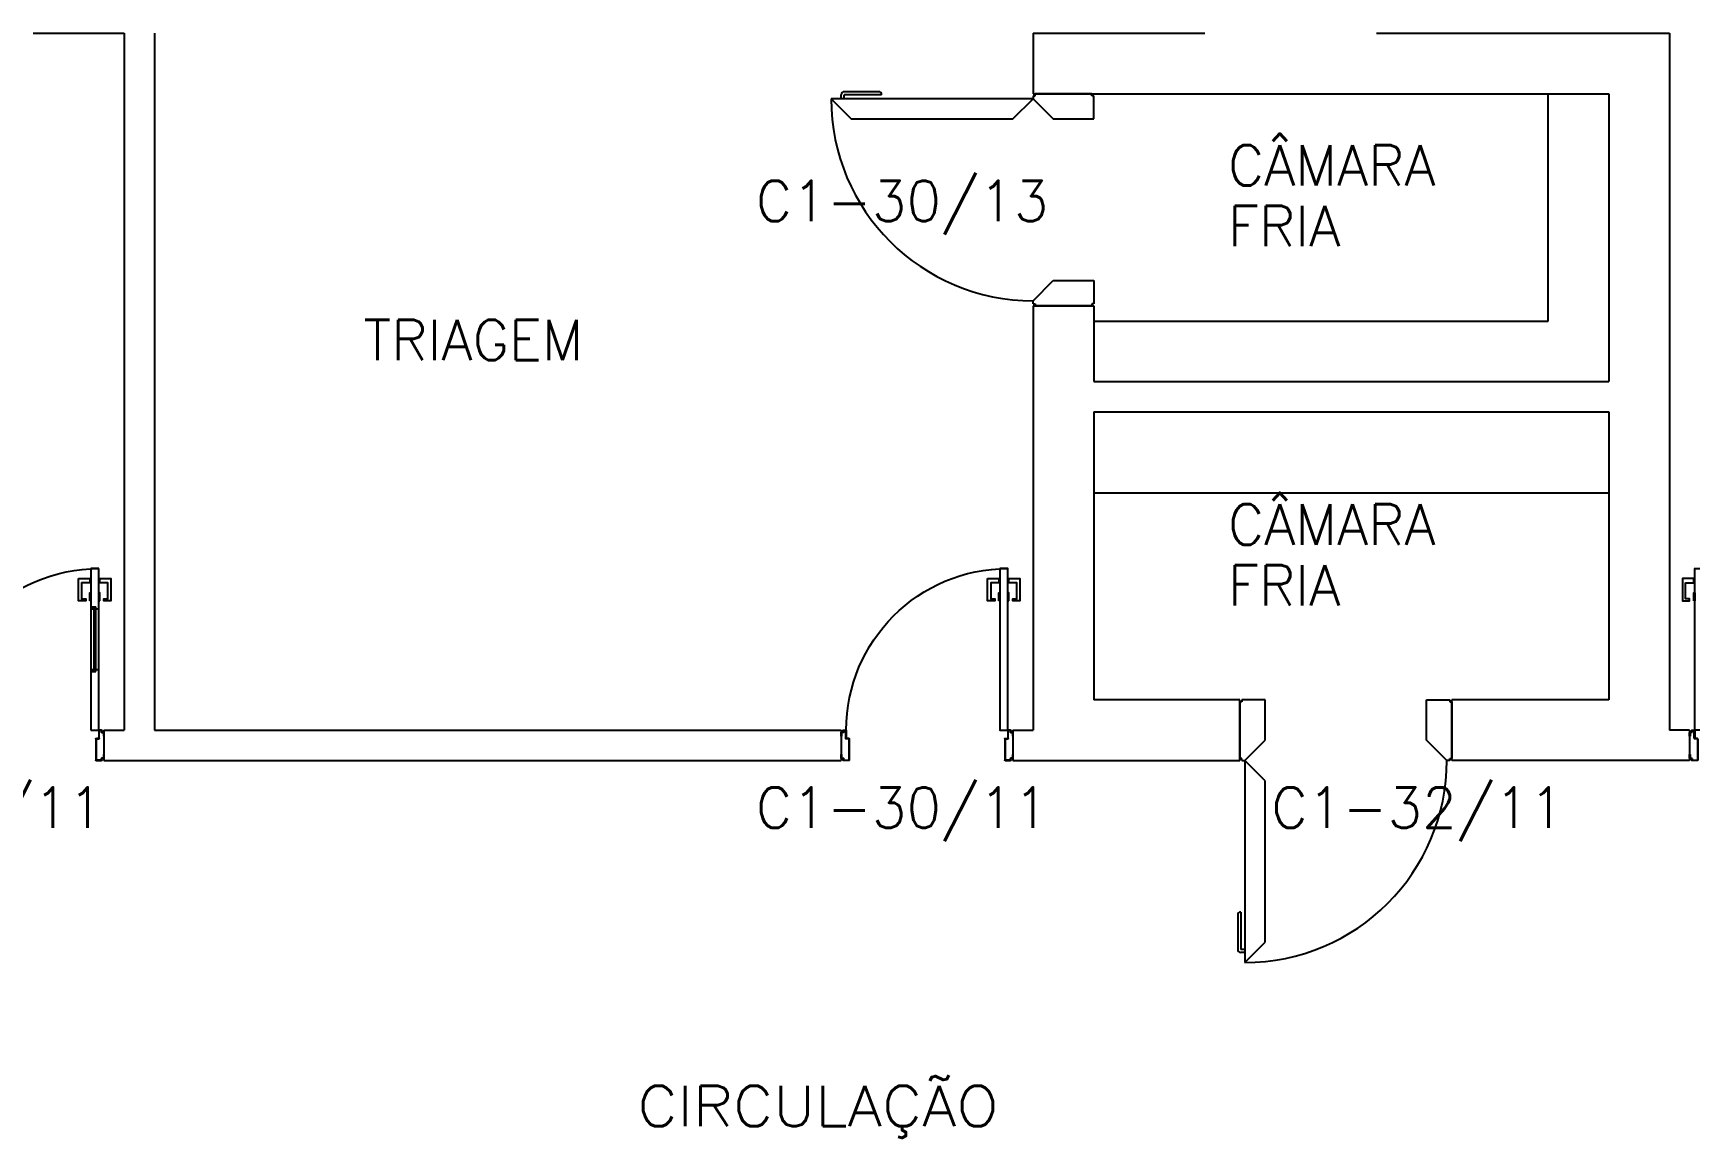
# Model space of a CAD drawing. Header units: millimetres. Extents: x 1887 to 2405, y 1100 to 1335.
# Drawn here: x 2099.76 to 2107.96, y 1175.58 to 1181.05 of the extents above; entities that cross this region are included whole.
import ezdxf

# ---------------------------------------------------------------- set-up
doc = ezdxf.new("R2010")
doc.units = ezdxf.units.MM
for name, color, linetype in [('AR-ALV', 2, 'Continuous'), ('AR-PORTA', 1, 'Continuous'), ('AR-TXTCONG', 2, 'Continuous'), ('CAMARA FRIA-CONG', 2, 'Continuous'), ('ENDEREÇO', 2, 'Continuous'), ('maçaneta', 1, 'Continuous'), ('mov', 1, 'Continuous'), ('PM-PERFIL U-C', 2, 'Continuous'), ('PM-VIDRO', 1, 'Continuous'), ('pm1', 2, 'Continuous'), ('pm2', 2, 'Continuous'), ('TEXTO', 2, 'Continuous')]:
    doc.layers.add(name, color=color, linetype=linetype)
doc.styles.add('S16', font='simplex.shx', dxfattribs={"width": 1.1, "height": 0.16})
doc.styles.add('UNB-100', font='simplex.shx', dxfattribs={"height": 0.2})
doc.styles.add('UNB1-100', font='simplex.shx', dxfattribs={"height": 0.2})

# ---------------------------------------------------------------- blocks, each defined once
blk = doc.blocks.new('pcfria')
at = {"layer": 'maçaneta'}
for p, q in [((-0.025, 1.25), (-0.005, 1.25)), ((-0.025, 1.235), (-0.005, 1.235)), ((-0.005, 1.05), (-0.005, 1.235)), ((0.01, 1.065), (0.01, 1.235))]:
    blk.add_line(p, q, dxfattribs=at)
for centre, start, end in [((-0.005, 1.235), 360, 90), ((-0.005, 1.065), 270, 360)]:
    blk.add_arc(centre, 0.015, start, end, dxfattribs=at)
at = {"layer": 'mov'}
blk.add_arc((-0.025, 0.3), 1, 90, 180, dxfattribs=at)
at = {"layer": 'pm1'}
for p, q in [((-0.025, 1.3), (-0.125, 1.2)), ((-0.025, 1.3), (-0.025, 1.3)), ((-0.025, 0.3), (-0.025, 1.3)), ((-0.125, 1.2), (-0.125, 0.4)), ((-0.125, 0.4), (-0.025, 0.3)), ((-1.04, 0.29), (-1.05, 0.29)), ((-1.05, 0.01), (-1.05, 0.29)), ((-1.04, 0.3), (-1.025, 0.3)), ((-1.04, 0.3), (-1.04, 0.29)), ((-1.025, 0.3), (-0.925, 0.2)), ((-0.025, 0.3), (-0.125, 0.2)), ((-0.025, 0.3), (-0.025, 0.3)), ((-0.01, 0.3), (-0.025, 0.3)), ((-0.01, 0.3), (-0.01, 0.29)), ((-0.925, 0.2), (-0.925, 0)), ((-0.125, 0.2), (-0.125, 0)), ((-1.04, 0.01), (-1.05, 0.01)), ((-1.04, 0), (-1.04, 0.01)), ((-0.925, 0), (-1.04, 0)), ((-0.125, 0), (-0.01, 0)), ((-0.01, 0), (-0.01, 0.01))]:
    blk.add_line(p, q, dxfattribs=at)
at = {"layer": 'pm2'}
for p, q in [((-0.01, 0.29), (0, 0.29)), ((0, 0.01), (0, 0.29)), ((-0.01, 0.01), (0, 0.01))]:
    blk.add_line(p, q, dxfattribs=at)
blk = doc.blocks.new('PM3V')
at = {"layer": 'maçaneta'}
for points in [[(0.02, 0.9), (-0.035, 0.9), (-0.035, 0.79), (0, 0.79), (0, 0.8), (-0.02, 0.8), (-0.02, 0.8785, -0.414214), (-0.0185, 0.88), (0.02, 0.88)], [(0.125, 0.9), (0.07, 0.9), (0.07, 0.88), (0.1085, 0.88, -0.414214), (0.11, 0.8785), (0.11, 0.8), (0.09, 0.8), (0.09, 0.79), (0.125, 0.79)]]:
    blk.add_lwpolyline(points, format="xyb", close=True, dxfattribs=at)
for points in [[(0.02, 0.79), (0.02, 0.83), (0.025, 0.83), (0.025, 0.79)], [(0.07, 0.79), (0.07, 0.83), (0.065, 0.83), (0.065, 0.79)]]:
    blk.add_lwpolyline(points, close=True, dxfattribs=at)
at = {"layer": 'mov'}
blk.add_arc((0.025, 0.15), 0.8, 356.84716, 90, dxfattribs=at)
at = {"layer": 'PM-PERFIL U-C'}
for p, q in [((0, 0.12), (0, 0.1385)), ((0.002, 0.12), (0, 0.12)), ((0.0015, 0.14), (0.01, 0.14)), ((0.002, 0.138), (0.002, 0.12)), ((0.0105, 0.138), (0.002, 0.138)), ((0.01, 0.14), (0.01, 0.1485)), ((0.0115, 0.15), (0.0235, 0.15)), ((0.012, 0.148), (0.012, 0.1395)), ((0.023, 0.148), (0.012, 0.148)), ((0.023, 0.1085), (0.023, 0.148)), ((0.038, 0.107), (0.0245, 0.107)), ((0.025, 0.1485), (0.025, 0.109)), ((0.0385, 0.109), (0.025, 0.109)), ((0.038, 0.107), (0.038, 0.002)), ((0.04, 0.1075), (0.04, 0.0015)), ((0.81, 0.1075), (0.81, 0.0015)), ((0.8115, 0.109), (0.825, 0.109)), ((0.812, 0.107), (0.8255, 0.107)), ((0.812, 0.107), (0.812, 0.002)), ((0.825, 0.1485), (0.825, 0.109)), ((0.8385, 0.15), (0.8265, 0.15)), ((0.827, 0.148), (0.838, 0.148)), ((0.827, 0.1085), (0.827, 0.148)), ((0.838, 0.148), (0.838, 0.1395)), ((0.8395, 0.138), (0.848, 0.138)), ((0.84, 0.14), (0.84, 0.1485)), ((0.8485, 0.14), (0.84, 0.14)), ((0.848, 0.138), (0.848, 0.12)), ((0.848, 0.12), (0.85, 0.12)), ((0.85, 0.12), (0.85, 0.1385)), ((0, 0.03), (0.002, 0.03)), ((0, 0.0115), (0, 0.03)), ((0.01, 0.01), (0.0015, 0.01)), ((0.002, 0.03), (0.002, 0.012)), ((0.002, 0.012), (0.0105, 0.012)), ((0.01, 0.0015), (0.01, 0.01)), ((0.0385, 0), (0.0115, 0)), ((0.012, 0.0105), (0.012, 0.002)), ((0.012, 0.002), (0.038, 0.002)), ((0.8115, 0), (0.8385, 0)), ((0.838, 0.002), (0.812, 0.002)), ((0.838, 0.0105), (0.838, 0.002)), ((0.848, 0.012), (0.8395, 0.012)), ((0.84, 0.0015), (0.84, 0.01)), ((0.84, 0.01), (0.8485, 0.01)), ((0.85, 0.03), (0.848, 0.03)), ((0.848, 0.03), (0.848, 0.012)), ((0.85, 0.0115), (0.85, 0.03))]:
    blk.add_line(p, q, dxfattribs=at)
for centre, start, end in [((0.0015, 0.1385), 90, 180), ((0.0115, 0.1485), 90, 180), ((0.0105, 0.1395), 270, 0), ((0.0245, 0.1085), 180, 270), ((0.0235, 0.1485), 360, 90), ((0.0385, 0.1075), 0, 90), ((0.8115, 0.1075), 90, 180), ((0.8265, 0.1485), 90, 180), ((0.8255, 0.1085), 270, 0), ((0.8395, 0.1395), 180, 270), ((0.8385, 0.1485), 0, 90), ((0.8485, 0.1385), 0, 90), ((0.0015, 0.0115), 180, 270), ((0.0115, 0.0015), 180, 270), ((0.0105, 0.0105), 0, 90), ((0.0385, 0.0015), 269.93864, 0), ((0.8115, 0.0015), 180, 270.06136), ((0.8395, 0.0105), 90, 180), ((0.8385, 0.0015), 270, 0), ((0.8485, 0.0115), 270, 0)]:
    blk.add_arc(centre, 0.0015, start, end, dxfattribs=at)
at = {"layer": 'PM-VIDRO'}
for p, q in [((0.04, 0.45), (0.04, 0.75)), ((0.05, 0.75), (0.05, 0.45))]:
    blk.add_line(p, q, dxfattribs=at)
at = {"layer": 'pm1'}
for p, q in [((0.025, 0.95), (0.065, 0.95)), ((0.025, 0.75), (0.025, 0.95)), ((0.065, 0.95), (0.065, 0.76)), ((0.04, 0.75), (0.025, 0.75)), ((0.065, 0.76), (0.04, 0.76)), ((0.04, 0.75), (0.04, 0.76)), ((0.05, 0.76), (0.05, 0.75)), ((0.065, 0.75), (0.05, 0.75)), ((0.065, 0.76), (0.065, 0.75)), ((0.025, 0.15), (0.025, 0.45)), ((0.04, 0.45), (0.025, 0.45)), ((0.04, 0.44), (0.04, 0.45)), ((0.065, 0.44), (0.04, 0.44)), ((0.065, 0.45), (0.05, 0.45)), ((0.05, 0.45), (0.05, 0.44)), ((0.065, 0.45), (0.065, 0.44)), ((0.065, 0.44), (0.065, 0.15)), ((0.065, 0.15), (0.025, 0.15))]:
    blk.add_line(p, q, dxfattribs=at)
at = {"layer": 'pm2'}
for p, q in [((0.025, 0.45), (0.025, 0.75)), ((0.065, 0.75), (0.065, 0.45)), ((0.025, 0.15), (0.025, 0.109)), ((0.025, 0.109), (0.035, 0.109)), ((0.8252, 0.109), (0.8152, 0.109)), ((0.8152, 0), (0.8402, 0)), ((0.8402, 0.01), (0.8502, 0.01)), ((0.8402, 0), (0.8402, 0.01))]:
    blk.add_line(p, q, dxfattribs=at)
blk = doc.blocks.new('PM3')
at = {"layer": 'maçaneta'}
for points in [[(0.02, 0.825), (-0.035, 0.825), (-0.035, 0.715), (0, 0.715), (0, 0.725), (-0.02, 0.725), (-0.02, 0.8035, -0.414214), (-0.0185, 0.805), (0.02, 0.805)], [(0.125, 0.825), (0.07, 0.825), (0.07, 0.805), (0.1085, 0.805, -0.414214), (0.11, 0.8035), (0.11, 0.725), (0.09, 0.725), (0.09, 0.715), (0.125, 0.715)]]:
    blk.add_lwpolyline(points, format="xyb", close=True, dxfattribs=at)
for points in [[(0.02, 0.715), (0.02, 0.755), (0.025, 0.755), (0.025, 0.715)], [(0.07, 0.715), (0.07, 0.755), (0.065, 0.755), (0.065, 0.715)]]:
    blk.add_lwpolyline(points, close=True, dxfattribs=at)
at = {"layer": 'mov'}
blk.add_arc((0.025, 0.075), 0.8, 0, 90, dxfattribs=at)
at = {"layer": 'PM-PERFIL U-C'}
for p, q in [((0, 0.045), (0, 0.0635)), ((0.002, 0.045), (0, 0.045)), ((0.0015, 0.065), (0.01, 0.065)), ((0.002, 0.063), (0.002, 0.045)), ((0.0105, 0.063), (0.002, 0.063)), ((0.01, 0.065), (0.01, 0.0735)), ((0.0115, 0.075), (0.0235, 0.075)), ((0.012, 0.073), (0.012, 0.0645)), ((0.023, 0.073), (0.012, 0.073)), ((0.023, 0.0335), (0.023, 0.073)), ((0.038, 0.032), (0.0245, 0.032)), ((0.025, 0.0735), (0.025, 0.034)), ((0.0385, 0.034), (0.025, 0.034)), ((0.038, 0.032), (0.038, -0.073)), ((0.04, 0.0325), (0.04, -0.0735)), ((0.81, 0.0325), (0.81, -0.0735)), ((0.8115, 0.034), (0.825, 0.034)), ((0.812, 0.032), (0.8255, 0.032)), ((0.812, 0.032), (0.812, -0.073)), ((0.825, 0.0735), (0.825, 0.034)), ((0.8385, 0.075), (0.8265, 0.075)), ((0.827, 0.073), (0.838, 0.073)), ((0.827, 0.0335), (0.827, 0.073)), ((0.838, 0.073), (0.838, 0.0645)), ((0.8395, 0.063), (0.848, 0.063)), ((0.84, 0.065), (0.84, 0.0735)), ((0.8485, 0.065), (0.84, 0.065)), ((0.848, 0.063), (0.848, 0.045)), ((0.848, 0.045), (0.85, 0.045)), ((0.85, 0.045), (0.85, 0.0635)), ((0, -0.045), (0.002, -0.045)), ((0, -0.0635), (0, -0.045)), ((0.01, -0.065), (0.0015, -0.065)), ((0.002, -0.045), (0.002, -0.063)), ((0.002, -0.063), (0.0105, -0.063)), ((0.01, -0.0735), (0.01, -0.065)), ((0.0385, -0.075), (0.0115, -0.075)), ((0.012, -0.0645), (0.012, -0.073)), ((0.012, -0.073), (0.038, -0.073)), ((0.8115, -0.075), (0.8385, -0.075)), ((0.838, -0.073), (0.812, -0.073)), ((0.838, -0.0645), (0.838, -0.073)), ((0.848, -0.063), (0.8395, -0.063)), ((0.84, -0.0735), (0.84, -0.065)), ((0.84, -0.065), (0.8485, -0.065)), ((0.85, -0.045), (0.848, -0.045)), ((0.848, -0.045), (0.848, -0.063)), ((0.85, -0.0635), (0.85, -0.045))]:
    blk.add_line(p, q, dxfattribs=at)
for centre, start, end in [((0.0015, 0.0635), 90, 180), ((0.0115, 0.0735), 90, 180), ((0.0105, 0.0645), 270, 0), ((0.0245, 0.0335), 180, 270), ((0.0235, 0.0735), 360, 90), ((0.0385, 0.0325), 0, 90), ((0.8115, 0.0325), 90, 180), ((0.8265, 0.0735), 90, 180), ((0.8255, 0.0335), 270, 0), ((0.8395, 0.0645), 180, 270), ((0.8385, 0.0735), 0, 90), ((0.8485, 0.0635), 0, 90), ((0.0015, -0.0635), 180, 270), ((0.0115, -0.0735), 180, 270), ((0.0105, -0.0645), 0, 90), ((0.0385, -0.0735), 269.93864, 0), ((0.8115, -0.0735), 180, 270.06136), ((0.8395, -0.0645), 90, 180), ((0.8385, -0.0735), 270, 0), ((0.8485, -0.0635), 270, 0)]:
    blk.add_arc(centre, 0.0015, start, end, dxfattribs=at)
at = {"layer": 'pm1'}
blk.add_lwpolyline([(0.065, 0.875), (0.065, 0.075), (0.025, 0.075), (0.025, 0.875)], close=True, dxfattribs=at)

msp = doc.modelspace()

# ---------------------------------------------------------------- linework, layer by layer
at = {"layer": 'AR-ALV'}
for p, q in [((2099.7597, 1181.0485), (2100.2097, 1181.0485)), ((2100.2097, 1181.0485), (2100.2097, 1177.5985)), ((2100.3597, 1181.0485), (2100.3597, 1177.5985)), ((2104.7097, 1181.0485), (2104.7097, 1180.7485)), ((2104.7097, 1181.0485), (2105.5597, 1181.0485)), ((2106.4097, 1181.0485), (2107.8597, 1181.0485)), ((2107.8597, 1181.0485), (2107.8597, 1177.5985)), ((2107.8597, 1180.9735), (2107.8597, 1177.5985)), ((2104.7097, 1180.7485), (2107.5597, 1180.7485)), ((2107.5597, 1180.7485), (2107.5597, 1179.3235)), ((2104.7097, 1179.6985), (2104.7097, 1177.5985)), ((2104.7097, 1179.6985), (2105.0097, 1179.6985)), ((2105.0097, 1179.6985), (2105.0097, 1179.3235)), ((2105.0097, 1179.3235), (2107.5597, 1179.3235)), ((2105.0097, 1179.1735), (2107.5597, 1179.1735)), ((2105.0097, 1179.1735), (2105.0097, 1177.7485)), ((2107.5597, 1179.1735), (2107.5597, 1177.7485)), ((2105.7326, 1177.7485), (2105.0097, 1177.7485)), ((2105.7326, 1177.4485), (2105.7326, 1177.7485)), ((2106.7826, 1177.4485), (2106.7826, 1177.7485)), ((2107.5597, 1177.7485), (2106.7826, 1177.7485)), ((2100.1097, 1177.5985), (2100.1097, 1177.4485)), ((2100.1097, 1177.5985), (2100.2097, 1177.5985)), ((2100.3597, 1177.5985), (2103.7597, 1177.5985)), ((2103.7597, 1177.5985), (2103.7597, 1177.4485)), ((2104.6097, 1177.5985), (2104.6097, 1177.4485)), ((2104.6097, 1177.5985), (2104.7097, 1177.5985)), ((2107.9597, 1177.5985), (2107.8597, 1177.5985)), ((2107.9597, 1177.5985), (2107.9597, 1177.4485)), ((2100.1097, 1177.4485), (2103.7597, 1177.4485)), ((2104.6097, 1177.4485), (2105.7326, 1177.4485)), ((2107.9597, 1177.4485), (2106.7826, 1177.4485))]:
    msp.add_line(p, q, dxfattribs=at)
at = {"layer": 'CAMARA FRIA-CONG'}
for p, q in [((2107.2597, 1179.6235), (2107.2597, 1180.7485)), ((2105.0097, 1179.6235), (2107.2597, 1179.6235)), ((2105.0097, 1178.7735), (2107.5597, 1178.7735))]:
    msp.add_line(p, q, dxfattribs=at)

# ---------------------------------------------------------------- block references
at = {"layer": 'AR-PORTA'}
for p, rotation in [((2105.0097, 1180.7485), 90), ((2105.7326, 1177.7485), 180)]:
    msp.add_blockref('pcfria', p, dxfattribs=dict(at, rotation=rotation))
at = {"layer": 'AR-PORTA', "xscale": -1}
for name, p in [('PM3V', (2100.1097, 1177.4485)), ('PM3', (2104.6097, 1177.5235))]:
    msp.add_blockref(name, p, dxfattribs=at)
at = {"layer": 'AR-PORTA'}
msp.add_blockref('PM3', (2107.9597, 1177.5235), dxfattribs=at)

# ---------------------------------------------------------------- texts
at = {"layer": 'AR-TXTCONG', "style": 'S16', "width": 1.1}
msp.add_text('CIRCULAÇÃO', height=0.20052, dxfattribs=at).set_placement((2102.7518, 1175.6379))
at = {"layer": 'ENDEREÇO', "style": 'UNB1-100'}
for s, p in [('C1-30/13', (2103.3371, 1180.1182)), ('C1-26/11', (2098.6578, 1177.1154)), ('C1-30/11', (2103.3371, 1177.1154)), ('C1-32/11', (2105.8896, 1177.1154))]:
    msp.add_text(s, height=0.2, dxfattribs=at).set_placement(p)
at = {"layer": 'TEXTO', "style": 'UNB-100'}
for s, p in [('CÂMARA', (2105.6738, 1180.2943)), ('FRIA', (2105.6738, 1179.9933)), ('TRIAGEM', (2101.395, 1179.4299)), ('CÂMARA', (2105.6738, 1178.5166)), ('FRIA', (2105.6738, 1178.2157))]:
    msp.add_text(s, height=0.2, dxfattribs=at).set_placement(p)

doc.saveas('drawing.dxf')
